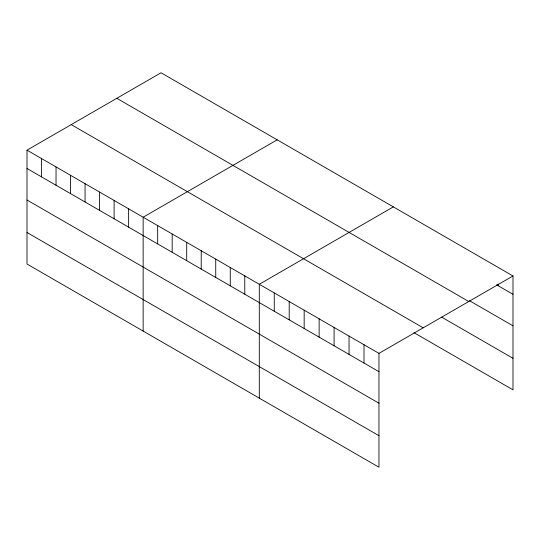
<?xml version="1.0" encoding="UTF-8"?>
<svg xmlns="http://www.w3.org/2000/svg" width="540" height="540" viewBox="0 0 540 540"><rect width="100%" height="100%" fill="white"/><g stroke="black" fill="none" stroke-linecap="round" stroke-linejoin="round"><path stroke-width="0.81" d="M27 150.161L378.959 353.363L378.959 467.228L27 264.026L27 150.161L161.042 72.772L513 275.974L513 389.839L413.991 332.681M277.189 139.826L143.147 217.215L143.147 331.081M393.336 206.888L259.295 284.276L259.295 398.142M378.959 353.363L513 275.974M496.618 284.837L513 294.293M469.55 300.74L513 325.822M116.809 98.307L468.767 301.509M441.767 317.189L513 358.31M71.233 124.619L423.191 327.821M27 168.48L378.959 371.682M27 200.009L378.959 403.211M27 232.497L378.959 435.699M498.042 283.993L498.042 285.66M364.001 344.723L364.001 363.049M349.043 336.089L349.043 354.409M334.085 327.456L334.085 345.776M319.127 318.816L319.127 337.136M304.169 310.183L304.169 328.502M289.211 301.543L289.211 319.869M274.252 292.91L274.252 311.229M244.775 275.893L244.775 294.212M230.256 267.509L230.256 285.829M215.737 259.126L215.737 277.445M201.218 250.742L201.218 269.069M186.705 242.366L186.705 260.685M172.186 233.982L172.186 252.302M157.667 225.599L157.667 243.918M128.628 208.832L128.628 227.158M114.109 200.455L114.109 218.774M99.59 192.071L99.59 210.391M85.07 183.688L85.07 202.007M70.558 175.304L70.558 193.624M56.038 166.921L56.038 185.247M41.519 158.544L41.519 176.863"/></g></svg>
